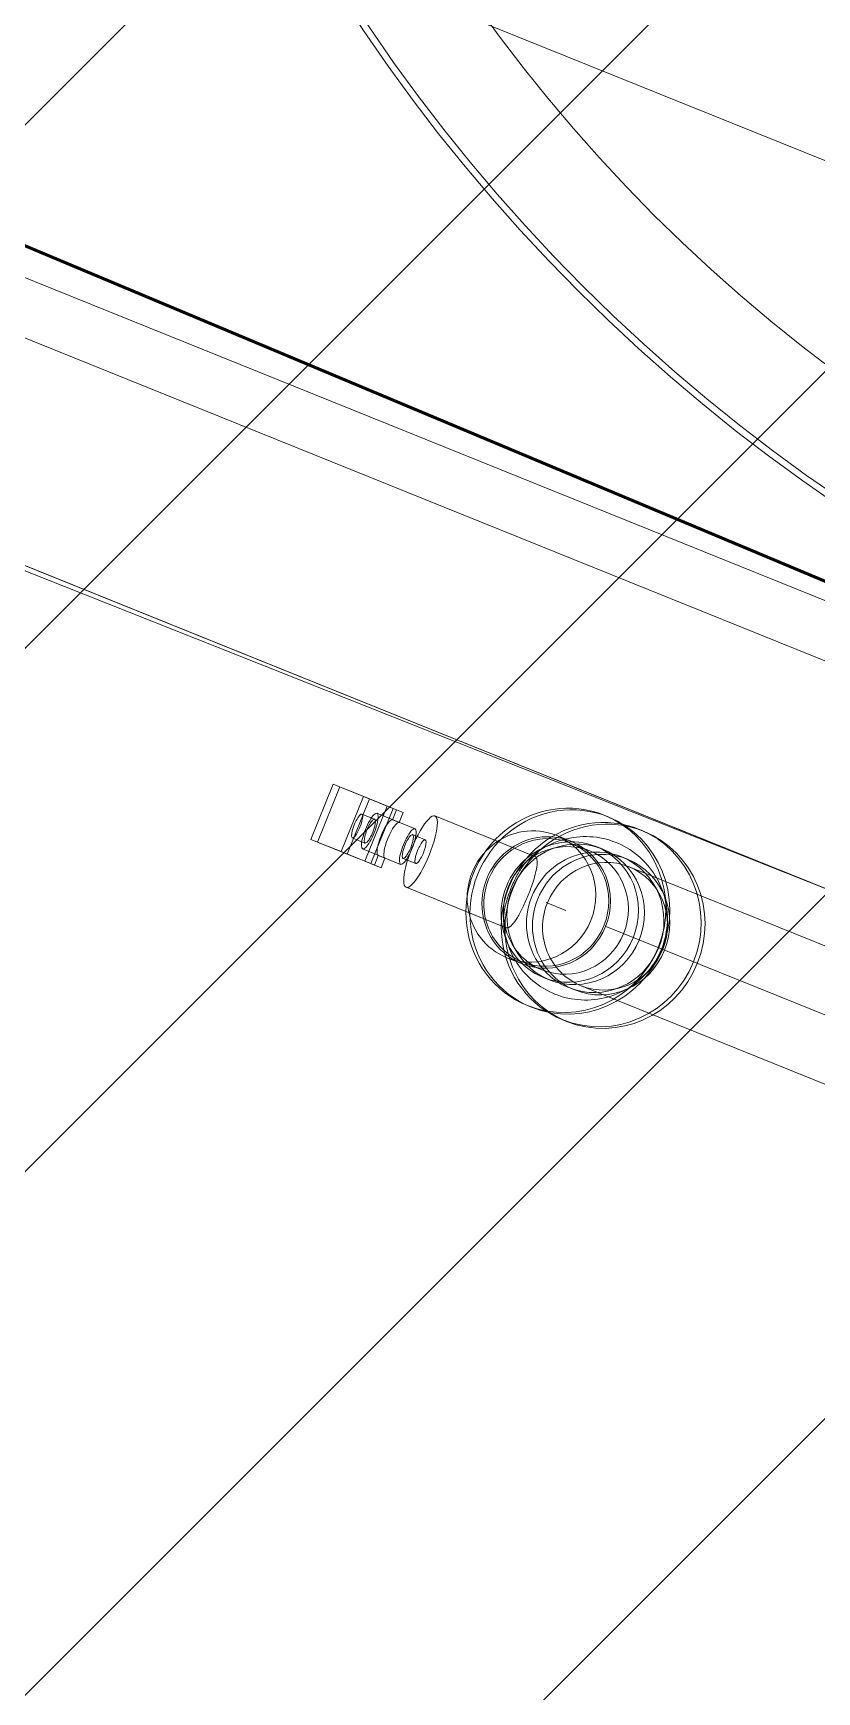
# Model space of a CAD drawing. Header units: metres. Extents: x -207 to 292, y -187 to 169.
# Drawn here: x -125.801 to -125.128, y -49.922 to -48.499 of the extents above; entities that cross this region are included whole.
import ezdxf

# ---------------------------------------------------------------- set-up
doc = ezdxf.new("R2010")
doc.units = ezdxf.units.M
for name, color, linetype, lineweight in [('A-FLOR', 7, 'Continuous', 9), ('A-ROOF', 7, 'Continuous', 9), ('A-ROOF-PATT', 7, 'Continuous', 9), ('edificios', 7, 'Continuous', 50), ('EQUIPOS PIS', 7, 'Continuous', 9), ('P-PIPE', 7, 'Continuous', 9), ('P-PIPE-CNTR', 7, 'Continuous', 9), ('P-SANR-FIXT', 7, 'Continuous', 9)]:
    doc.layers.add(name, color=color, linetype=linetype, lineweight=lineweight)
doc.layers.add('PR10-ARQ-PL-001-Emplazamiento-C-1_dwg', color=7, linetype='Continuous', lineweight=9, true_color=0x767676)

# ---------------------------------------------------------------- blocks, each defined once
blk = doc.blocks.new('M_Ball Valve - 50-150 mm - 110 mm-V65-PLANTA EMPLAZAMIENTO ACTUALIZADO')
at = {"layer": 'P-PIPE'}
for p, q in [((-125.5623, -49.1903), (-125.5432, -49.143)), ((-125.5375, -49.1453), (-125.5566, -49.1926)), ((-125.5375, -49.1453), (-125.5432, -49.143)), ((-125.5432, -49.143), (-125.5172, -49.1535)), ((-125.5121, -49.1556), (-125.5375, -49.1453)), ((-125.5172, -49.1535), (-125.5363, -49.2008)), ((-125.5312, -49.2029), (-125.5121, -49.1556)), ((-125.5172, -49.1535), (-125.4968, -49.1618)), ((-125.4968, -49.1618), (-125.5159, -49.209)), ((-125.4917, -49.1638), (-125.5121, -49.1556)), ((-125.5108, -49.2111), (-125.4917, -49.1638)), ((-125.4968, -49.1618), (-125.4887, -49.165)), ((-125.4887, -49.165), (-125.4921, -49.1734)), ((-125.4917, -49.1638), (-125.483, -49.1673)), ((-125.483, -49.1673), (-125.4887, -49.165)), ((-125.5076, -49.173), (-125.5185, -49.1686)), ((-125.4729, -49.1811), (-125.5056, -49.1679)), ((-125.4864, -49.1757), (-125.4921, -49.1734)), ((-125.4864, -49.1757), (-125.483, -49.1673)), ((-125.37, -49.2049), (-125.4558, -49.1702)), ((-125.3072, -49.171), (-125.3105, -49.1696)), ((-125.5363, -49.2008), (-125.5623, -49.1903)), ((-125.5623, -49.1903), (-125.5566, -49.1926)), ((-125.5566, -49.1926), (-125.5312, -49.2029)), ((-125.5267, -49.189), (-125.5159, -49.1934)), ((-125.4641, -49.1906), (-125.475, -49.1862)), ((-125.2769, -49.1832), (-125.2803, -49.1818)), ((-125.5159, -49.209), (-125.5363, -49.2008)), ((-125.5312, -49.2029), (-125.5108, -49.2111)), ((-125.5179, -49.1985), (-125.4853, -49.2117)), ((-125.5078, -49.2123), (-125.5159, -49.209)), ((-125.5044, -49.204), (-125.5078, -49.2123)), ((-125.5044, -49.204), (-125.4987, -49.2063)), ((-125.5021, -49.2146), (-125.4987, -49.2063)), ((-125.4832, -49.2066), (-125.4723, -49.211)), ((-125.3124, -49.1985), (-125.3175, -49.1965)), ((-125.2906, -49.2073), (-125.2956, -49.2053)), ((-125.5108, -49.2111), (-125.5021, -49.2146)), ((-125.5078, -49.2123), (-125.5021, -49.2146)), ((-125.4806, -49.2314), (-125.3947, -49.2661)), ((-125.3628, -49.3087), (-125.3578, -49.3107)), ((-125.3409, -49.3175), (-125.3359, -49.3195)), ((-125.3765, -49.3328), (-125.3731, -49.3342)), ((-125.3462, -49.345), (-125.3428, -49.3464))]:
    blk.add_line(p, q, dxfattribs=at)
at = {"layer": 'P-PIPE', "flags": 128}
for points in [[(-125.3004, -49.193), (-125.3031, -49.192), (-125.3059, -49.191), (-125.3087, -49.1902), (-125.3115, -49.1896), (-125.3144, -49.189), (-125.3172, -49.1885), (-125.3201, -49.1882), (-125.323, -49.188), (-125.3259, -49.1879), (-125.3287, -49.1879), (-125.3316, -49.188), (-125.3345, -49.1883), (-125.3373, -49.1886), (-125.3401, -49.1891), (-125.3429, -49.1897), (-125.3457, -49.1904), (-125.3484, -49.1912), (-125.351, -49.1922), (-125.3537, -49.1932), (-125.3562, -49.1943), (-125.3588, -49.1955), (-125.3612, -49.1968), (-125.3636, -49.1982), (-125.366, -49.1997), (-125.3682, -49.2013), (-125.3704, -49.203), (-125.3726, -49.2048), (-125.3746, -49.2066), (-125.3759, -49.2078)], [(-125.3529, -49.323), (-125.3502, -49.324), (-125.3475, -49.325), (-125.3447, -49.3258), (-125.3418, -49.3265), (-125.339, -49.327), (-125.3361, -49.3275), (-125.3333, -49.3278), (-125.3304, -49.328), (-125.3275, -49.3281), (-125.3246, -49.3281), (-125.3217, -49.328), (-125.3189, -49.3277), (-125.316, -49.3274), (-125.3132, -49.3269), (-125.3105, -49.3263), (-125.3077, -49.3256), (-125.305, -49.3248), (-125.3023, -49.3239), (-125.2997, -49.3228), (-125.2971, -49.3217), (-125.2946, -49.3205), (-125.2921, -49.3192), (-125.2897, -49.3178), (-125.2874, -49.3163), (-125.2851, -49.3147), (-125.2829, -49.313), (-125.2808, -49.3113), (-125.2787, -49.3094), (-125.2768, -49.3075), (-125.2749, -49.3055), (-125.2731, -49.3035), (-125.2713, -49.3014), (-125.2697, -49.2992), (-125.2681, -49.297), (-125.2667, -49.2947), (-125.2653, -49.2923), (-125.264, -49.29), (-125.2628, -49.2875), (-125.2617, -49.285), (-125.2607, -49.2825), (-125.2598, -49.2799), (-125.2591, -49.2774), (-125.2584, -49.2747), (-125.2578, -49.2721), (-125.2573, -49.2694), (-125.2569, -49.2667), (-125.2566, -49.264), (-125.2564, -49.2613), (-125.2564, -49.2585), (-125.2564, -49.2558), (-125.2566, -49.253), (-125.2568, -49.2503), (-125.2572, -49.2476), (-125.2576, -49.2448), (-125.2582, -49.2421), (-125.2589, -49.2394), (-125.2597, -49.2368), (-125.2606, -49.2341), (-125.2616, -49.2315), (-125.2628, -49.2289), (-125.264, -49.2264), (-125.2653, -49.2239), (-125.2668, -49.2215), (-125.2683, -49.2191), (-125.2699, -49.2167), (-125.2717, -49.2145), (-125.2735, -49.2123), (-125.2754, -49.2101), (-125.2774, -49.2081), (-125.2795, -49.2061), (-125.2817, -49.2042), (-125.284, -49.2024), (-125.2863, -49.2007), (-125.2887, -49.1991), (-125.2912, -49.1975), (-125.2937, -49.1961), (-125.2963, -49.1948), (-125.299, -49.1936), (-125.3004, -49.193)], [(-125.397, -49.2599), (-125.3968, -49.2627), (-125.3966, -49.2654), (-125.3962, -49.2681), (-125.3958, -49.2709), (-125.3952, -49.2736), (-125.3945, -49.2763), (-125.3937, -49.279), (-125.3928, -49.2816), (-125.3918, -49.2842), (-125.3907, -49.2868), (-125.3895, -49.2893), (-125.3882, -49.2918), (-125.3868, -49.2943), (-125.3852, -49.2967), (-125.3836, -49.299), (-125.3819, -49.3013), (-125.3801, -49.3035), (-125.3781, -49.3057), (-125.3761, -49.3077), (-125.374, -49.3097), (-125.3719, -49.3116), (-125.3696, -49.3134), (-125.3673, -49.3152), (-125.3649, -49.3168), (-125.3624, -49.3183), (-125.3599, -49.3197), (-125.3573, -49.3211), (-125.3547, -49.3223), (-125.3529, -49.323)]]:
    blk.add_lwpolyline(points, dxfattribs=at)
at = {"layer": 'P-PIPE'}
for centre, major_axis, ratio, start_param, end_param in [((-125.3435, -49.2512), (0.033, 0.0816), 0.970296, 0, 3.141593), ((-125.3401, -49.2526), (0.033, 0.0816), 0.970296, 0, 3.141593), ((-125.3132, -49.2634), (0.033, 0.0816), 0.970296, 0, 3.141593), ((-125.3099, -49.2648), (0.033, 0.0816), 0.970296, 0, 3.141593), ((-125.5226, -49.1788), (0.0041, 0.0102), 0.241922, 1.570796, 4.712389), ((-125.5226, -49.1788), (0.0041, 0.0102), 0.241922, 4.712389, 7.853982), ((-125.5117, -49.1832), (0.0062, 0.0153), 0.241922, 4.712389, 7.853982), ((-125.5117, -49.1832), (0.0041, 0.0102), 0.241922, 4.712389, 7.853982), ((-125.4983, -49.1887), (0.0062, 0.0153), 0.241922, 0, 1.570796), ((-125.4925, -49.191), (0.0062, 0.0153), 0.241922, 0, 1.570796), ((-125.4791, -49.1964), (0.0062, 0.0153), 0.241922, 4.712389, 7.853982), ((-125.4682, -49.2008), (0.0124, 0.0306), 0.241922, 4.712389, 7.853982), ((-125.3435, -49.2512), (0.033, 0.0816), 0.970296, 3.141593, 6.283185), ((-125.3401, -49.2526), (0.033, 0.0816), 0.970296, 3.141593, 6.283185), ((-125.5117, -49.1832), (0.0062, 0.0153), 0.241922, 1.570796, 4.712389), ((-125.5117, -49.1832), (0.0041, 0.0102), 0.241922, 1.570796, 4.712389), ((-125.4983, -49.1887), (0.0062, 0.0153), 0.241922, 1.570796, 3.141593), ((-125.4925, -49.191), (0.0062, 0.0153), 0.241922, 1.570796, 3.141593), ((-125.4791, -49.1964), (0.0062, 0.0153), 0.241922, 1.570796, 4.712389), ((-125.4791, -49.1964), (0.0041, 0.0102), 0.241922, 4.712389, 7.853982), ((-125.4682, -49.2008), (0.0041, 0.0102), 0.241922, 4.712389, 7.853982), ((-125.3401, -49.2526), (0.0227, 0.0561), 0.970296, 0, 3.141593), ((-125.3351, -49.2546), (0.0227, 0.0561), 0.970296, 0, 3.141593), ((-125.3183, -49.2614), (0.0227, 0.0561), 0.970296, 0, 3.141593), ((-125.3132, -49.2634), (0.0227, 0.0561), 0.970296, 0, 3.141593), ((-125.3132, -49.2634), (0.033, 0.0816), 0.970296, 3.141593, 6.283185), ((-125.3099, -49.2648), (0.033, 0.0816), 0.970296, 3.141593, 6.283185), ((-125.4791, -49.1964), (0.0041, 0.0102), 0.241922, 1.570796, 4.712389), ((-125.4682, -49.2008), (0.0124, 0.0306), 0.241922, 1.570796, 4.712389), ((-125.4682, -49.2008), (0.0041, 0.0102), 0.241922, 1.570796, 4.712389), ((-125.3401, -49.2526), (0.0227, 0.0561), 0.970296, 3.141593, 6.283185), ((-125.3351, -49.2546), (0.0227, 0.0561), 0.970296, 3.141593, 6.283185), ((-125.3183, -49.2614), (0.0227, 0.0561), 0.970296, 3.141593, 6.283185), ((-125.3132, -49.2634), (0.0227, 0.0561), 0.970296, 3.141593, 6.283185)]:
    blk.add_ellipse(centre, major_axis=major_axis, ratio=ratio, start_param=start_param, end_param=end_param, dxfattribs=at)
for points in [[(-125.3906, -49.2322), (-125.3891, -49.2286), (-125.3859, -49.2217), (-125.3805, -49.2129), (-125.3754, -49.2069), (-125.3712, -49.2042), (-125.3686, -49.2053), (-125.3678, -49.2099), (-125.3689, -49.2176), (-125.3717, -49.2274), (-125.3743, -49.2346), (-125.3758, -49.2382)], [(-125.3758, -49.2382), (-125.3772, -49.2417), (-125.3803, -49.2487), (-125.3851, -49.2577), (-125.3897, -49.264), (-125.3934, -49.2668), (-125.396, -49.2657), (-125.3972, -49.261), (-125.3967, -49.253), (-125.3945, -49.243), (-125.392, -49.2358), (-125.3906, -49.2322)]]:
    blk.add_open_spline(points, degree=3, dxfattribs=at)
blk = doc.blocks.new('Generica - Tapa - GE - Tapa-V66-PLANTA EMPLAZAMIENTO ACTUALIZADO')
at = {"layer": 'P-PIPE'}
for p, q in [((-125.3391, -49.1919), (-125.3518, -49.1868)), ((-125.3942, -49.2918), (-125.3815, -49.2969))]:
    blk.add_line(p, q, dxfattribs=at)
for centre, start_param, end_param in [((-125.373, -49.2393), 0, 3.141593), ((-125.3603, -49.2444), 0, 3.141593), ((-125.373, -49.2393), 3.141593, 6.283185), ((-125.3603, -49.2444), 3.141593, 6.283185)]:
    blk.add_ellipse(centre, major_axis=(0.0212, 0.0525), ratio=0.970296, start_param=start_param, end_param=end_param, dxfattribs=at)
blk = doc.blocks.new('M_Tanque Ensilaje - M_Tanque Ensilaje-2194159-PLANTA EMPLAZAMIENTO ACTUALIZADO')
at = {"layer": 'P-SANR-FIXT'}
for radius, end in [(1.5029, 0), (1.5029, 0), (1.4972, 0), (1.4972, 0), (1.4972, 0), (1.4972, 0), (1.4108, 360), (1.4108, 360), (1.4108, 360), (1.4108, 360), (1.4108, 360)]:
    blk.add_arc((0, 0), radius, 180, end, dxfattribs=at)
blk = doc.blocks.new('YADRAN_LASQUEMAS_ARQ_MO_004_PLANTA LODOS_rvt-1-PLANTA EMPLAZAMIENTO ACTUALIZADO')
at = {"layer": 'A-FLOR'}
for p, q in [((-126.749, -48.5863), (-123.0571, -50.0518)), ((-123.0571, -50.0518), (-126.749, -48.5863))]:
    blk.add_line(p, q, dxfattribs=at)
at = {"layer": 'P-PIPE'}
for p, q in [((-125.3229, -49.2002), (-125.3397, -49.1934)), ((-124.979, -49.3391), (-125.2892, -49.2138)), ((-125.3809, -49.2954), (-125.3641, -49.3022)), ((-125.3305, -49.3158), (-125.0203, -49.4411))]:
    blk.add_line(p, q, dxfattribs=at)
for centre, start_param, end_param in [((-125.3603, -49.2444), 0, 1.570796), ((-125.3435, -49.2512), 0, 1.570796), ((-125.3603, -49.2444), 4.712389, 6.283185), ((-125.3099, -49.2648), 0, 1.570796), ((-125.3435, -49.2512), 4.712389, 6.283185), ((-125.3099, -49.2648), 4.712389, 6.283185), ((-125.3603, -49.2444), 1.570796, 3.141593), ((-125.3435, -49.2512), 1.570796, 3.141593), ((-125.3099, -49.2648), 1.570796, 3.141593), ((-125.3603, -49.2444), 3.141593, 4.712389), ((-125.3435, -49.2512), 3.141593, 4.712389), ((-125.3099, -49.2648), 3.141593, 4.712389)]:
    blk.add_ellipse(centre, major_axis=(0.0206, 0.051), ratio=0.970296, start_param=start_param, end_param=end_param, dxfattribs=at)
at = {"layer": 'P-PIPE-CNTR'}
for p, q in [((-125.3603, -49.2444), (-125.3435, -49.2512)), ((-125.3099, -49.2648), (-124.9997, -49.3901)), ((-125.3099, -49.2648), (-124.9997, -49.3901))]:
    blk.add_line(p, q, dxfattribs=at)
at = {"layer": 'P-PIPE', "lineweight": 9}
for name in ['M_Ball Valve - 50-150 mm - 110 mm-V65-PLANTA EMPLAZAMIENTO ACTUALIZADO', 'Generica - Tapa - GE - Tapa-V66-PLANTA EMPLAZAMIENTO ACTUALIZADO']:
    blk.add_blockref(name, (0, 0), dxfattribs=at)
at = {"layer": 'P-SANR-FIXT', "lineweight": 9}
blk.add_blockref('M_Tanque Ensilaje - M_Tanque Ensilaje-2194159-PLANTA EMPLAZAMIENTO ACTUALIZADO', (-124.2703, -47.657), dxfattribs=at)
blk = doc.blocks.new('YADRAN_LASQUEMAS_ARQ_MO_006_E02_rvt-1-PLANTA EMPLAZAMIENTO ACTUALIZADO')
at = {"layer": 'A-ROOF-PATT', "true_color": 0x008040}
h = blk.add_hatch(dxfattribs=at)
h.set_pattern_fill('FP_65', color=116, style=0, pattern_type=2)
h.set_pattern_definition([(158.024, (-33.701, -80.216), (-0.1309764, -0.3245692), [])])
h.paths.add_polyline_path([(-120.1887, -51.0277), (-116.0629, -40.8037), (-122.4293, -38.2346), (-126.5551, -48.4586), (-121.2132, -50.6143)])
at = {"layer": 'A-FLOR'}
for p, q in [((-119.8563, -51.357), (-126.7226, -48.5861)), ((-126.7226, -48.5861), (-119.8563, -51.357)), ((-126.7226, -48.5861), (-123.0618, -50.0634)), ((-123.0618, -50.0634), (-126.7226, -48.5861))]:
    blk.add_line(p, q, dxfattribs=at)
at = {"layer": 'A-ROOF'}
for p, q in [((-120.1887, -51.0277), (-126.5551, -48.4586)), ((-126.5551, -48.4586), (-120.1914, -51.0266))]:
    blk.add_line(p, q, dxfattribs=at)
blk = doc.blocks.new('PR10-ARQ-PL-001-Emplazamiento-C-1_dwg-674643-PLANTA EMPLAZAMIENTO ACTUALIZADO')
at = {"lineweight": 9, "true_color": 0x0000ff}
h = blk.add_hatch(dxfattribs=at)
h.set_pattern_fill('FP_4', color=5, style=0, pattern_type=2)
h.set_pattern_definition([(45, (0, 0), (-0.2245064, 0.2245064), [])])
h.paths.add_polyline_path([(-125.2956, -55.599), (-123.0055, -50.0861), (-119.8551, -51.354), (-115.6099, -41.0758), (-122.3859, -38.2353), (-126.6323, -48.3353), (-126.5052, -48.3886), (-128.9565, -54.1217), (-126.7366, -55.0176)])
at = {"layer": 'edificios'}
blk.add_line((-120.7457, -50.8029), (-126.5238, -48.3808), dxfattribs=at)
at = {"layer": 'EQUIPOS PIS'}
blk.add_line((-122.9233, -49.8901), (-126.5052, -48.3886), dxfattribs=at)

msp = doc.modelspace()

# ---------------------------------------------------------------- block references
at = {"lineweight": 5}
for name in ['YADRAN_LASQUEMAS_ARQ_MO_006_E02_rvt-1-PLANTA EMPLAZAMIENTO ACTUALIZADO', 'YADRAN_LASQUEMAS_ARQ_MO_004_PLANTA LODOS_rvt-1-PLANTA EMPLAZAMIENTO ACTUALIZADO']:
    msp.add_blockref(name, (0, 0), dxfattribs=at)
at = {"layer": 'PR10-ARQ-PL-001-Emplazamiento-C-1_dwg', "color": 7}
msp.add_blockref('PR10-ARQ-PL-001-Emplazamiento-C-1_dwg-674643-PLANTA EMPLAZAMIENTO ACTUALIZADO', (0, 0), dxfattribs=at)

doc.saveas('drawing.dxf')
